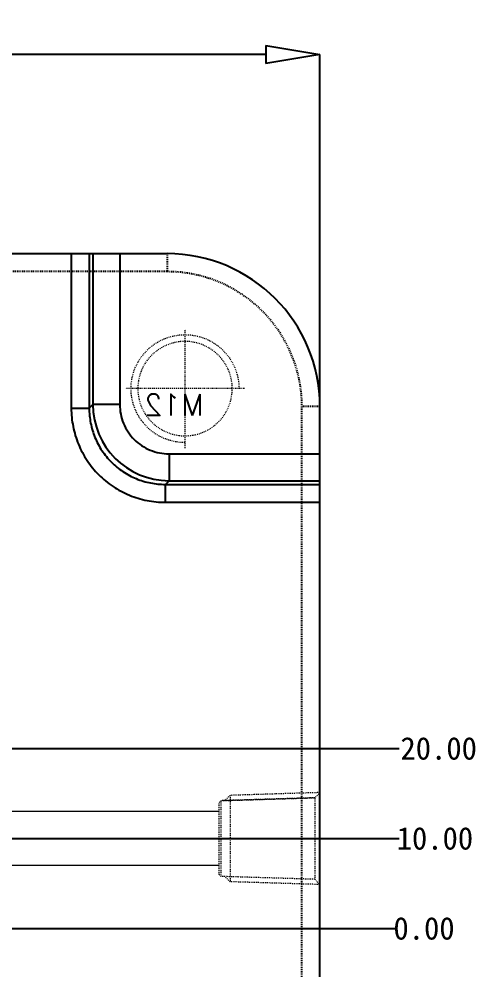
# Model space of a CAD drawing. Header units: millimetres. Extents: x -7602 to -5759, y 1469 to 2216.
# Drawn here: x -7238.5 to -7187.6, y 1903.5 to 2009.1 of the extents above; entities that cross this region are included whole.
import ezdxf

# ---------------------------------------------------------------- set-up
doc = ezdxf.new("R2010")
doc.units = ezdxf.units.MM
doc.linetypes.add('CENTER', pattern=[0.6, 0.375, -0.075, 0.075, -0.075])
doc.linetypes.add('HIDDEN', pattern=[0.2, 0.1, -0.1])
for name, color, linetype, lineweight in [('cool', 153, 'HIDDEN', 9), ('dim', 82, 'Continuous', 9), ('screw', 33, 'Continuous', 13)]:
    doc.layers.add(name, color=color, linetype=linetype, lineweight=lineweight)
doc.layers.add('DEFAULT_2', color=8, linetype='HIDDEN')
doc.styles.add('TXT', font='txt.shx', dxfattribs={"bigfont": 'gbcbig.shx'})
doc.dimstyles.get("Standard").update_dxf_attribs({"dimtxt": 0.15625, "dimasz": 0.1875, "dimexe": 0.125, "dimexo": 0.0625, "dimtad": 0, "dimtih": 1, "dimtoh": 1, "dimdsep": 46, "dimtxsty": 'Standard', "dimcen": 0.09, "dimadec": 0, "dimazin": 0, "dimtp": 0.01, "dimtm": 0.01, "dimtfac": 1, "dimtofl": 0, "dimtmove": 0, "dimatfit": 3, "dimfxl": 0, "dimtolj": 1, "dimarcsym": 0})
doc.dimstyles.new('STANDARD$0', dxfattribs={"dimscale": 2, "dimtxt": 3, "dimasz": 3, "dimexe": 1.25, "dimexo": 0.625, "dimgap": 0.5, "dimtad": 0, "dimdsep": 46, "dimlunit": 6, "dimtxsty": 'Standard', "dimblk": 'CLOSEDBLANK', "dimcen": 0, "dimclrt": 2, "dimazin": 2, "dimtfac": 2, "dimtmove": 1, "dimatfit": 3, "dimfxl": 0, "dimtolj": 1, "dimtzin": 0, "dimarcsym": 0})

# ---------------------------------------------------------------- blocks, each defined once
blk = doc.blocks.new('cool_jt_f11')
at = {"layer": 'cool', "ltscale": 0.3}
for p, q in [((0, 5.11), (0.58, 4.53)), ((0, 5.11), (10, 4.8)), ((0.58, 4.53), (0.58, -4.53)), ((11, 4.21), (0.58, 4.53)), ((0.58, 4.53), (11, 4.21)), ((10, 4.8), (10.58, 4.22)), ((10, 4.8), (10, -4.8)), ((11.21, 4), (11, 4.21)), ((11, -4.21), (11, 4.21)), ((11.21, -4), (11.21, 4)), ((0.58, -4.53), (11, -4.21)), ((10, -4.8), (10.58, -4.22)), ((11, -4.21), (11.21, -4)), ((0.58, -4.53), (0, -5.11)), ((0, -5.11), (10, -4.8))]:
    blk.add_line(p, q, dxfattribs=at)
blk = doc.blocks.new('screw_m12_g')
at = {"layer": 'screw', "color": 1, "linetype": 'CENTER', "ltscale": 0.373186}
for p, q in [((0, -6.6), (0, 6.6)), ((-6.6, 0), (6.6, 0))]:
    blk.add_line(p, q, dxfattribs=at)
at = {"layer": 'screw', "color": 33, "linetype": 'HIDDEN', "ltscale": 0.373186}
blk.add_circle((0, 0), 5.25, dxfattribs=at)
at = {"layer": 'screw', "color": 92, "linetype": 'HIDDEN', "ltscale": 0.373186}
blk.add_arc((0, 0), 6, 270, 180, dxfattribs=at)
at = {"layer": 'screw', "color": 6, "linetype": 'ByBlock', "ltscale": 0.870768, "style": 'TXT'}
blk.add_text('M12', height=2.4, dxfattribs=at).set_placement((-2.04, -3))
blk = doc.blocks.new('36')
at = {"layer": 'cool', "linetype": 'ByBlock', "ltscale": 0.932966}
for p, q in [((13841.33, -857.48), (13907.12, -857.48)), ((13841.33, -863.48), (13907.12, -863.48))]:
    blk.add_line(p, q, dxfattribs=at)
at = {"layer": 'cool', "color": 1, "linetype": 'CENTER', "ltscale": 0.621977}
blk.add_line((13830.12, -860.48), (13910.12, -860.48), dxfattribs=at)
at = {"layer": 'cool', "color": 6, "linetype": 'ByBlock', "ltscale": 0.932966}
blk.add_blockref('cool_jt_f11', (13830.12, -860.48), dxfattribs=at)
at = {"layer": 'screw', "color": 0, "linetype": 'ByBlock', "ltscale": 0.870768}
blk.add_blockref('screw_m12_g', (13845.12, -810.48), dxfattribs=at)
blk = doc.blocks.new('*D62')
at = {"layer": 'Defpoints', "color": 0, "linetype": 'ByBlock', "ltscale": 0.870768}
for p in [(-7315.04, 1908.07), (-7315.04, 1908.07), (-7196.59, 1908.07)]:
    blk.add_point(p, dxfattribs=at)
at = {"layer": 'dim', "color": 4, "linetype": 'Continuous', "lineweight": -2, "ltscale": 0.870768}
blk.add_line((-7315.04, 1908.07), (-7196.59, 1908.07), dxfattribs=at)
at = {"layer": 'dim', "color": 6, "linetype": 'ByBlock', "ltscale": 0.870768, "insert": (-7193.47, 1908.07), "char_height": 2.5, "attachment_point": 5}
blk.add_mtext('\\A1;0.00', dxfattribs=at)
blk = doc.blocks.new('_ClosedBlank')
at = {"color": 0, "linetype": 'ByBlock', "lineweight": -2}
for p, q in [((-1, 0.167), (0, 0)), ((-1, 0.167), (-1, -0.167)), ((0, 0), (-1, -0.167))]:
    blk.add_line(p, q, dxfattribs=at)
blk = doc.blocks.new('*D63')
at = {"color": 4, "linetype": 'Continuous', "lineweight": -2, "ltscale": 0.870768}
for p, q in [((-7425.04, 1952.4), (-7425.04, 2005.2)), ((-7419.04, 2005.2), (-7328.4, 2005.2)), ((-7211.04, 2005.2), (-7301.4, 2005.2)), ((-7205.04, 1952.4), (-7205.04, 2005.2))]:
    blk.add_line(p, q, dxfattribs=at)
at = {"layer": 'Defpoints', "color": 0, "linetype": 'ByBlock', "ltscale": 0.870768}
for p in [(-7205.04, 2005.2), (-7425.04, 1952.4), (-7205.04, 1952.4)]:
    blk.add_point(p, dxfattribs=at)
at = {"color": 4, "linetype": 'ByBlock', "lineweight": -2, "ltscale": 0.870768, "xscale": 6, "yscale": 6, "zscale": 6, "rotation": 180}
blk.add_blockref('_ClosedBlank', (-7425.04, 2005.2), dxfattribs=at)
at = {"color": 4, "linetype": 'ByBlock', "lineweight": -2, "ltscale": 0.870768, "xscale": 6, "yscale": 6, "zscale": 6}
blk.add_blockref('_ClosedBlank', (-7205.04, 2005.2), dxfattribs=at)
at = {"color": 6, "linetype": 'ByBlock', "ltscale": 0.870768, "insert": (-7314.9, 2005.2), "char_height": 6, "attachment_point": 5}
blk.add_mtext('\\A1;220.00', dxfattribs=at)
blk = doc.blocks.new('*D53')
at = {"layer": 'Defpoints', "color": 0, "linetype": 'ByBlock', "ltscale": 0.870768}
for p in [(-7295.29, 1918.07), (-7196.22, 1918.07), (-7315.04, 1908.07)]:
    blk.add_point(p, dxfattribs=at)
at = {"layer": 'dim', "color": 4, "linetype": 'Continuous', "lineweight": -2, "ltscale": 0.870768}
blk.add_line((-7295.29, 1918.07), (-7196.22, 1918.07), dxfattribs=at)
at = {"layer": 'dim', "color": 6, "linetype": 'ByBlock', "ltscale": 0.870768, "insert": (-7192.26, 1918.07), "char_height": 2.5, "attachment_point": 5}
blk.add_mtext('\\A1;10.00', dxfattribs=at)
blk = doc.blocks.new('*D73')
at = {"layer": 'Defpoints', "color": 0, "linetype": 'ByBlock', "ltscale": 0.870768}
for p in [(-7239.29, 1928.07), (-7196.22, 1928.07), (-7315.04, 1908.07)]:
    blk.add_point(p, dxfattribs=at)
at = {"layer": 'dim', "color": 4, "linetype": 'Continuous', "lineweight": -2, "ltscale": 0.870768}
blk.add_line((-7239.29, 1928.07), (-7196.22, 1928.07), dxfattribs=at)
at = {"layer": 'dim', "color": 6, "linetype": 'ByBlock', "ltscale": 0.870768, "insert": (-7191.84, 1928.07), "char_height": 2.5, "attachment_point": 5}
blk.add_mtext('\\A1;20.00', dxfattribs=at)

msp = doc.modelspace()

# ---------------------------------------------------------------- linework, layer by layer
at = {"color": 7, "linetype": 'Continuous'}
for p, q in [((-7408.042, 1983.07), (-7222.042, 1983.07)), ((-7232.681, 1983.07), (-7232.681, 1965.891)), ((-7230.688, 1983.07), (-7230.688, 1965.891)), ((-7230.282, 1983.07), (-7230.282, 1966.298)), ((-7227.293, 1983.07), (-7227.293, 1966.298)), ((-7232.681, 1965.891), (-7230.688, 1965.891)), ((-7230.282, 1966.298), (-7230.688, 1965.891)), ((-7227.293, 1966.298), (-7230.282, 1966.298)), ((-7205.042, 1850.07), (-7205.042, 1966.07)), ((-7221.814, 1960.819), (-7205.042, 1960.819)), ((-7221.814, 1960.819), (-7221.814, 1957.83)), ((-7221.814, 1957.83), (-7222.221, 1957.424)), ((-7222.221, 1957.424), (-7205.042, 1957.424)), ((-7222.221, 1955.431), (-7222.221, 1957.424)), ((-7221.814, 1957.83), (-7205.042, 1957.83)), ((-7222.221, 1955.431), (-7205.042, 1955.431))]:
    msp.add_line(p, q, dxfattribs=at)
at = {"color": 1, "linetype": 'CENTER', "ltscale": 0.932966}
msp.add_line((-7425.042, 1908.07), (-7205.042, 1908.07), dxfattribs=at)
at = {"color": 7, "linetype": 'Continuous'}
for centre, radius, start, end in [((-7222.042, 1966.07), 17, 0, 90), ((-7221.795, 1966.317), 8.486, 180.12807, 269.87193)]:
    msp.add_arc(centre, radius, start, end, dxfattribs=at)
for points, knots in [([(-7232.681, 1965.891), (-7232.681, 1965.208), (-7232.547, 1963.836), (-7231.95, 1961.861), (-7230.979, 1960.039), (-7229.67, 1958.443), (-7228.074, 1957.134), (-7226.252, 1956.162), (-7224.276, 1955.565), (-7222.904, 1955.431), (-7222.221, 1955.431)], [0, 0, 0, 0, 0.1249985, 0.2499807, 0.3749652, 0.4999474, 0.6249317, 0.7499356, 0.8749714, 1, 1, 1, 1]), ([(-7230.688, 1965.891), (-7230.689, 1965.338), (-7230.583, 1964.227), (-7230.102, 1962.626), (-7229.317, 1961.149), (-7228.258, 1959.855), (-7226.964, 1958.795), (-7225.487, 1958.01), (-7223.886, 1957.529), (-7222.774, 1957.423), (-7222.221, 1957.424)], [0, 0, 0, 0, 0.1249874, 0.2499675, 0.3749566, 0.4999472, 0.6249398, 0.7499485, 0.8749825, 1, 1, 1, 1]), ([(-7227.293, 1966.298), (-7227.293, 1965.585), (-7227.01, 1964.143), (-7225.791, 1962.32), (-7223.968, 1961.102), (-7222.527, 1960.819), (-7221.814, 1960.819)], [0, 0, 0, 0, 0.2500347, 0.5000273, 0.7499757, 1, 1, 1, 1])]:
    msp.add_open_spline(points, degree=3, knots=knots, dxfattribs=at)
at = {"layer": 'DEFAULT_2', "color": 8, "linetype": 'HIDDEN'}
for p, q in [((-7222.042, 1983.07), (-7222.042, 1981.07)), ((-7222.042, 1981.07), (-7408.042, 1981.07)), ((-7205.042, 1966.07), (-7207.042, 1966.07)), ((-7207.042, 1850.07), (-7207.042, 1966.07))]:
    msp.add_line(p, q, dxfattribs=at)
msp.add_arc((-7222.042, 1966.07), 15, 0, 90, dxfattribs=at)

# ---------------------------------------------------------------- block references
at = {"color": 0, "linetype": 'ByBlock', "xscale": -1}
msp.add_blockref('36', (6625.081, 2778.546), dxfattribs=at)

# ---------------------------------------------------------------- dimensions: what is measured, and where the dimension line sits
at = {"color": 0, "linetype": 'ByBlock', "ltscale": 0.870768}
dim = msp.add_linear_dim(base=(-7205.042, 2005.203), p1=(-7425.042, 1952.398), p2=(-7205.042, 1952.398), dimstyle='STANDARD$0', override={"dimexe": 0, "dimexo": 0, "dimgap": 0, "dimzin": 0, "dimclrd": 4, "dimclre": 4, "dimclrt": 6, "dimfxl": 1.25, "dimarcsym": 1}, dxfattribs=at)
dim.commit()
dim.dimension.update_dxf_attribs({"geometry": '*D63', "text_midpoint": (-7314.902, 2005.203), "dimtype": 160})
at = {"layer": 'dim', "color": 0, "linetype": 'ByBlock', "ltscale": 0.870768}
for feature_location, offset, origin, picture, middle in [((-7239.292, 1928.07), (43.073, 0), (-7315.042, 1908.07), '*D73', (-7191.844, 1928.07)), ((-7295.292, 1918.07), (99.073, 0), (-7315.042, 1908.07), '*D53', (-7192.26, 1918.07)), ((-7315.041915174, 1908.069890947), (118.447691151, 0), (-7315.041915174, 1908.069890947), '*D62', (-7193.469224023, 1908.069890947))]:
    dim = msp.add_ordinate_dim(feature_location=feature_location, offset=offset, dtype=0, origin=origin, dimstyle='Standard', override={"dimtxt": 2.5, "dimasz": 2, "dimexe": 0, "dimexo": 0, "dimgap": 0, "dimtih": 0, "dimtoh": 0, "dimzin": 0, "dimcen": 0, "dimclrd": 4, "dimclre": 4, "dimclrt": 6, "dimadec": 2, "dimtp": 0, "dimtm": 0, "dimfxl": 1.25, "dimtzin": 0, "dimarcsym": 1}, dxfattribs=at)
    dim.commit()
    dim.dimension.update_dxf_attribs({"geometry": picture, "text_midpoint": middle})

doc.saveas('drawing.dxf')
